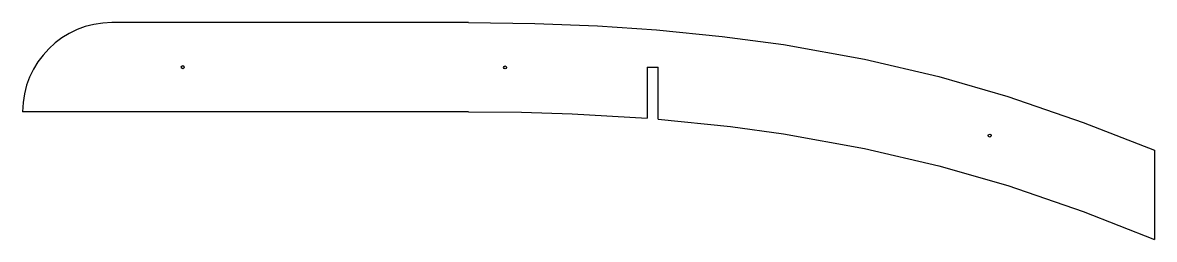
# Model space of a CAD drawing. Extents: x -37.4 to -12, y -5 to -0.1.
import ezdxf

# ---------------------------------------------------------------- set-up
doc = ezdxf.new("R2010")
doc.units = 0
doc.header["$MEASUREMENT"] = 0
doc.layers.add('VISIBLE', color=7, linetype='CONTINUOUS')

msp = doc.modelspace()

# ---------------------------------------------------------------- linework, layer by layer
at = {"layer": 'VISIBLE'}
for p, q in [((-27.364, -0.147), (-35.364, -0.147)), ((-23.364, -1.147), (-23.364, -2.293)), ((-23.364, -1.147), (-23.114, -1.147)), ((-23.114, -2.313), (-23.114, -1.147)), ((-27.364, -2.147), (-37.364, -2.147)), ((-11.989, -3.011), (-11.989, -5.011))]:
    msp.add_line(p, q, dxfattribs=at)
for points in [[(-27.364, -0.147), (-25.88, -0.166), (-24.478, -0.221), (-23.152, -0.31), (-21.681, -0.456), (-20.302, -0.642)], [(-20.302, -0.642), (-18.49, -0.969), (-16.823, -1.36), (-15.278, -1.805), (-13.583, -2.385), (-11.989, -3.011)], [(-27.364, -2.147), (-26.179, -2.159), (-25.046, -2.194), (-23.364, -2.293)], [(-23.114, -2.313), (-21.495, -2.478), (-20.302, -2.642)], [(-20.302, -2.642), (-18.49, -2.969), (-16.823, -3.36), (-15.278, -3.805), (-13.583, -4.385), (-11.989, -5.011)]]:
    msp.add_lwpolyline(points, dxfattribs=at)
for centre in [(-33.774, -1.147), (-26.546, -1.153), (-15.681, -2.681)]:
    msp.add_circle(centre, 0.0344, dxfattribs=at)
msp.add_arc((-35.364, -2.147), 2, 90, 180, dxfattribs=at)

doc.saveas('drawing.dxf')
